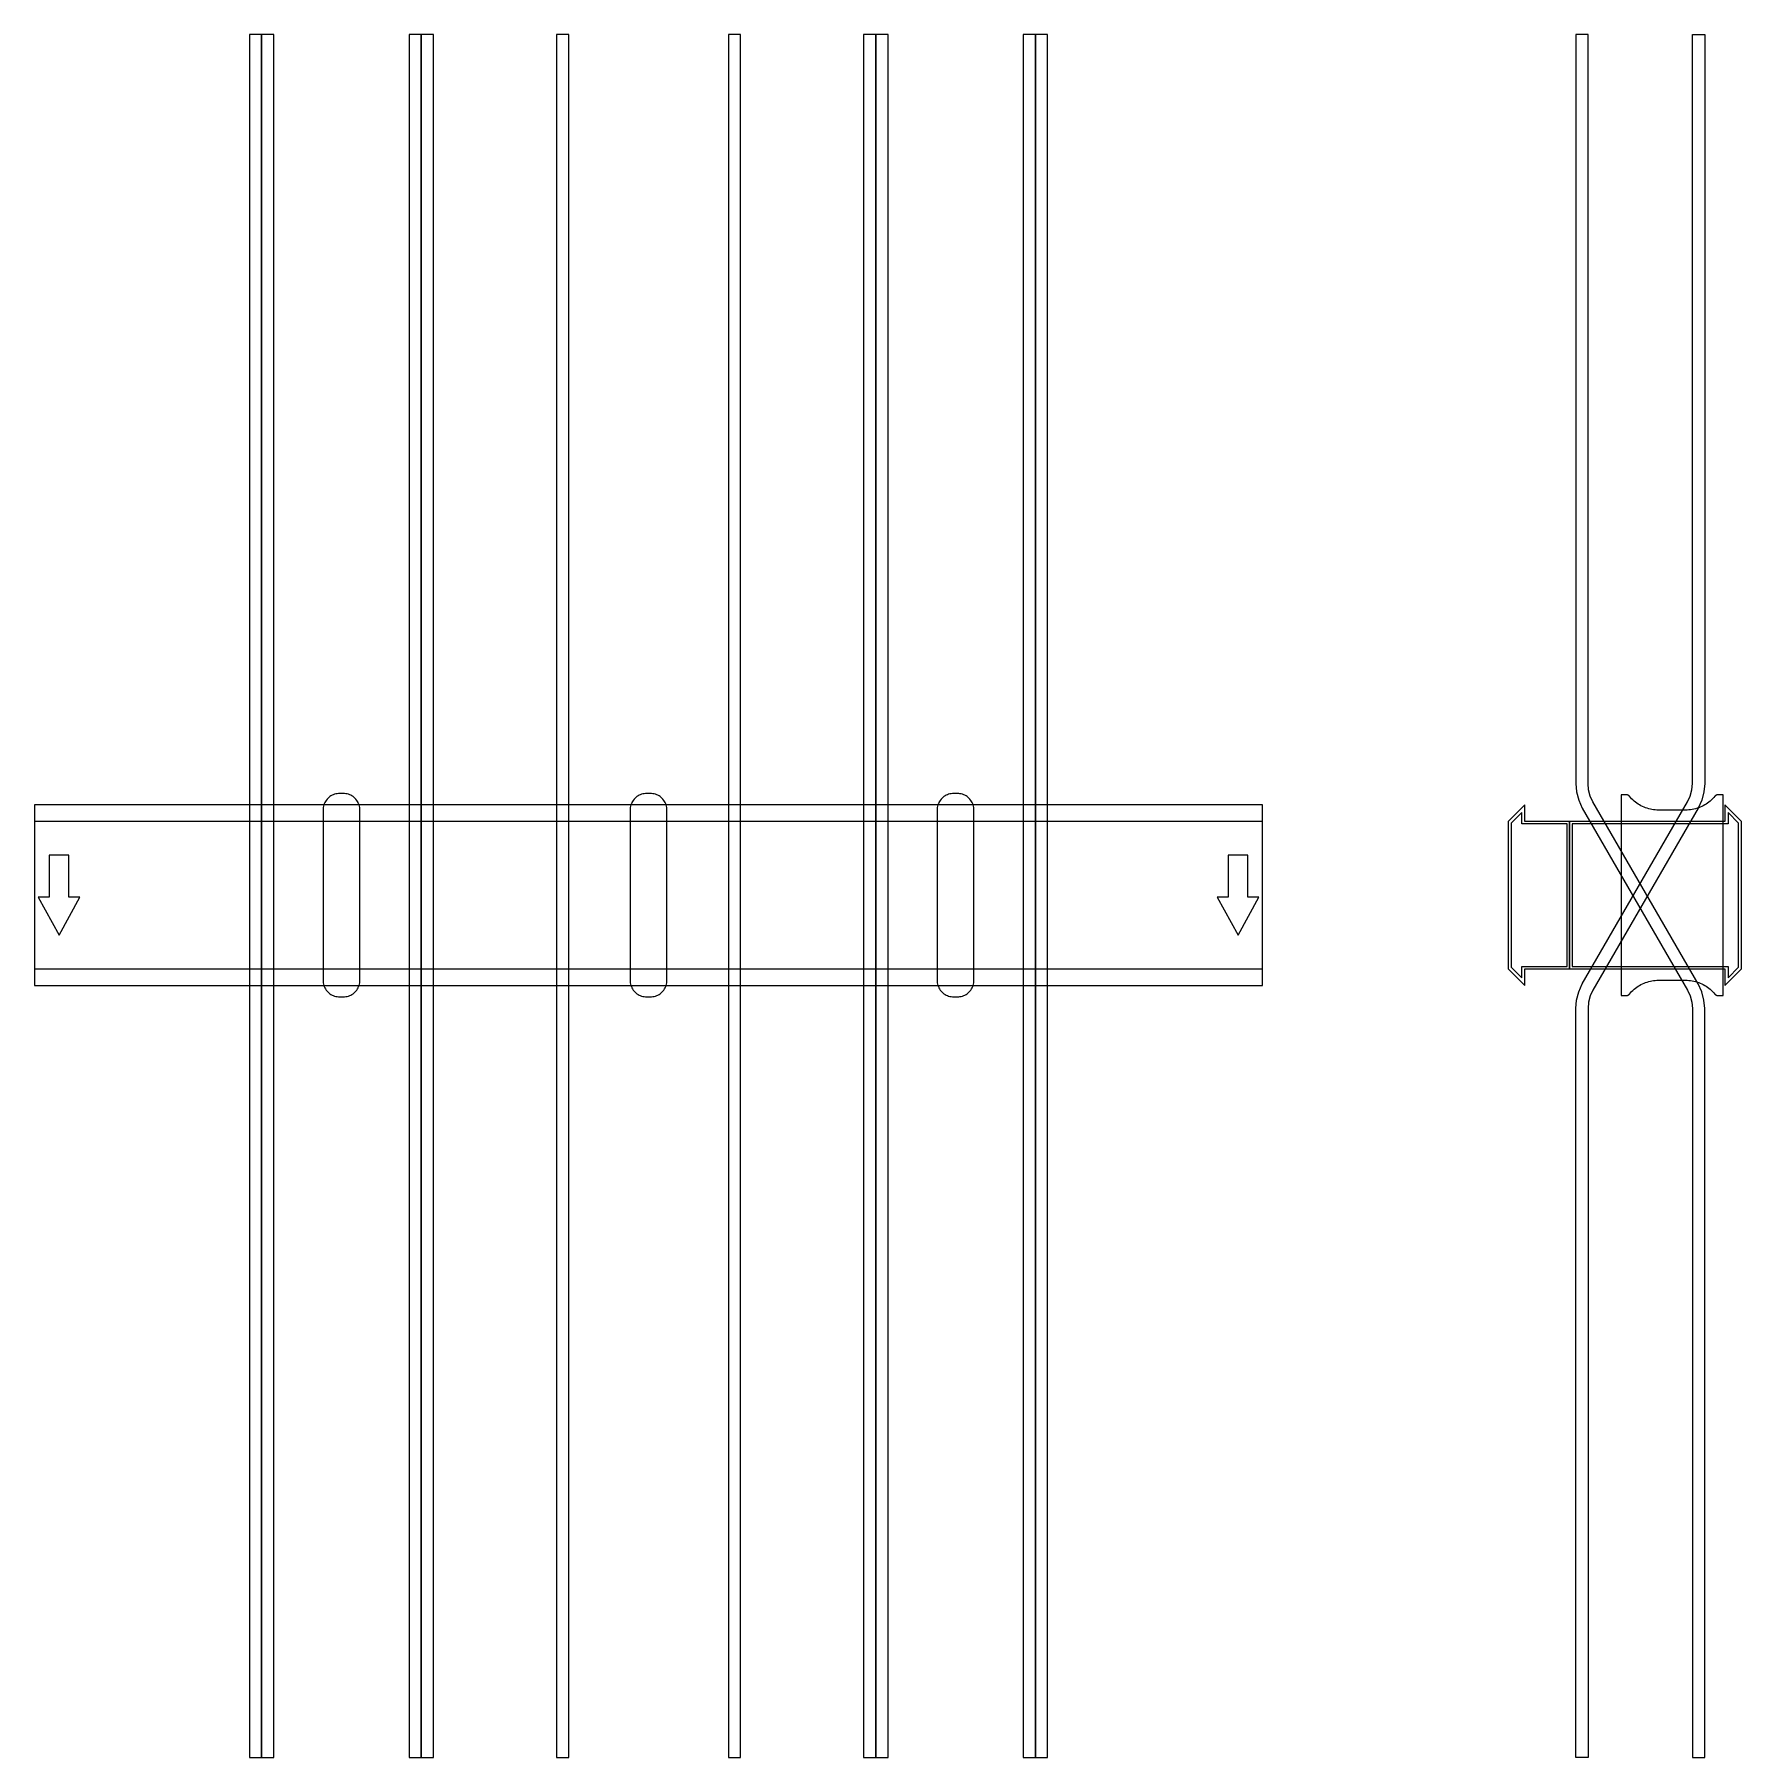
# Model space of a CAD drawing. Extents: x 0 to 1390, y -702 to 701.
import ezdxf

# ---------------------------------------------------------------- set-up
doc = ezdxf.new("R2010")
doc.units = 0
doc.layers.add('Halfen', color=7, linetype='CONTINUOUS')

msp = doc.modelspace()

# ---------------------------------------------------------------- linework, layer by layer
at = {"layer": 'Halfen', "color": 7}
for points in [[(185, -702.262), (185, 700.922), (175, 700.922), (175, -702.262)], [(195, -702.262), (195, 700.922), (185, 700.922), (185, -702.262)], [(315, -702.262), (315, 700.922), (305, 700.922), (305, -702.262)], [(325, -702.262), (325, 700.922), (315, 700.922), (315, -702.262)], [(435, -702.262), (435, 700.922), (425, 700.922), (425, -702.262)], [(575, -702.262), (575, 700.922), (565, 700.922), (565, -702.262)], [(685, -702.262), (685, 700.922), (675, 700.922), (675, -702.262)], [(695, -702.262), (695, 700.922), (685, 700.922), (685, -702.262)], [(815, -702.262), (815, 700.922), (805, 700.922), (805, -702.262)], [(825, -702.262), (825, 700.922), (815, 700.922), (815, -702.262)], [(1360, -702.262), (1360, -92.321), (1359.392, -85.375), (1357.588, -78.64), (1354.641, -72.321), (1269.019, 75.981), (1266.809, 80.72), (1265.456, 85.771), (1265, 90.981), (1265, 161.922), (1265, 700.922), (1255, 700.922), (1255, 161.922), (1255, 90.981), (1255.608, 84.035), (1257.412, 77.3), (1260.359, 70.981), (1345.981, -77.321), (1348.191, -82.06), (1349.544, -87.111), (1350, -92.321), (1350, -702.262)], [(1255, -702.262), (1255, -92.321), (1255.608, -85.375), (1257.412, -78.64), (1260.359, -72.321), (1345.981, 75.981), (1348.191, 80.72), (1349.544, 85.771), (1350, 90.981), (1350, 161.922), (1350, 700.922), (1360, 700.922), (1360, 161.922), (1360, 90.981), (1359.392, 84.035), (1357.588, 77.3), (1354.641, 70.981), (1269.019, -77.321), (1266.809, -82.06), (1265.456, -87.111), (1265, -92.321), (1265, -702.262)], [(0, -73.5), (1000, -73.5), (1000, 73.5), (0, 73.5)], [(265, -69.3), (265, -56.8), (265, 69.3), (264.958, 70.359), (264.834, 71.412), (264.627, 72.452), (264.339, 73.472), (263.972, 74.466), (263.529, 75.429), (263.011, 76.354), (262.422, 77.235), (261.765, 78.068), (261.046, 78.846), (260.268, 79.565), (259.435, 80.222), (258.554, 80.811), (257.629, 81.329), (256.666, 81.772), (255.672, 82.139), (254.652, 82.427), (253.612, 82.634), (252.559, 82.758), (251.5, 82.8), (248.5, 82.8), (247.441, 82.758), (246.388, 82.634), (245.348, 82.427), (244.328, 82.139), (243.334, 81.772), (242.371, 81.329), (241.446, 80.811), (240.565, 80.222), (239.732, 79.565), (238.954, 78.846), (238.235, 78.068), (237.578, 77.235), (236.989, 76.354), (236.471, 75.429), (236.028, 74.466), (235.661, 73.472), (235.373, 72.452), (235.166, 71.412), (235.042, 70.359), (235, 69.3), (235, -56.8), (235, -69.3), (235.042, -70.359), (235.166, -71.412), (235.373, -72.452), (235.661, -73.472), (236.028, -74.466), (236.471, -75.429), (236.989, -76.354), (237.578, -77.235), (238.235, -78.068), (238.954, -78.846), (239.732, -79.565), (240.565, -80.222), (241.446, -80.811), (242.371, -81.329), (243.334, -81.772), (244.328, -82.139), (245.348, -82.427), (246.388, -82.634), (247.441, -82.758), (248.5, -82.8), (251.5, -82.8), (252.559, -82.758), (253.612, -82.634), (254.652, -82.427), (255.672, -82.139), (256.666, -81.772), (257.629, -81.329), (258.554, -80.811), (259.435, -80.222), (260.268, -79.565), (261.046, -78.846), (261.765, -78.068), (262.422, -77.235), (263.011, -76.354), (263.529, -75.429), (263.972, -74.466), (264.339, -73.472), (264.627, -72.452), (264.834, -71.412), (264.958, -70.359), (265, -69.3)], [(515, -69.3), (515, -56.8), (515, 69.3), (514.958, 70.359), (514.834, 71.412), (514.627, 72.452), (514.339, 73.472), (513.972, 74.466), (513.529, 75.429), (513.011, 76.354), (512.422, 77.235), (511.765, 78.068), (511.046, 78.846), (510.268, 79.565), (509.435, 80.222), (508.554, 80.811), (507.629, 81.329), (506.666, 81.772), (505.672, 82.139), (504.652, 82.427), (503.612, 82.634), (502.559, 82.758), (501.5, 82.8), (498.5, 82.8), (497.441, 82.758), (496.388, 82.634), (495.348, 82.427), (494.328, 82.139), (493.334, 81.772), (492.371, 81.329), (491.446, 80.811), (490.565, 80.222), (489.732, 79.565), (488.954, 78.846), (488.235, 78.068), (487.578, 77.235), (486.989, 76.354), (486.471, 75.429), (486.028, 74.466), (485.661, 73.472), (485.373, 72.452), (485.166, 71.412), (485.042, 70.359), (485, 69.3), (485, -56.8), (485, -69.3), (485.042, -70.359), (485.166, -71.412), (485.373, -72.452), (485.661, -73.472), (486.028, -74.466), (486.471, -75.429), (486.989, -76.354), (487.578, -77.235), (488.235, -78.068), (488.954, -78.846), (489.732, -79.565), (490.565, -80.222), (491.446, -80.811), (492.371, -81.329), (493.334, -81.772), (494.328, -82.139), (495.348, -82.427), (496.388, -82.634), (497.441, -82.758), (498.5, -82.8), (501.5, -82.8), (502.559, -82.758), (503.612, -82.634), (504.652, -82.427), (505.672, -82.139), (506.666, -81.772), (507.629, -81.329), (508.554, -80.811), (509.435, -80.222), (510.268, -79.565), (511.046, -78.846), (511.765, -78.068), (512.422, -77.235), (513.011, -76.354), (513.529, -75.429), (513.972, -74.466), (514.339, -73.472), (514.627, -72.452), (514.834, -71.412), (514.958, -70.359), (515, -69.3)], [(765, -69.3), (765, -56.8), (765, 69.3), (764.958, 70.359), (764.834, 71.412), (764.627, 72.452), (764.339, 73.472), (763.972, 74.466), (763.529, 75.429), (763.011, 76.354), (762.422, 77.235), (761.765, 78.068), (761.046, 78.846), (760.268, 79.565), (759.435, 80.222), (758.554, 80.811), (757.629, 81.329), (756.666, 81.772), (755.672, 82.139), (754.652, 82.427), (753.612, 82.634), (752.559, 82.758), (751.5, 82.8), (748.5, 82.8), (747.441, 82.758), (746.388, 82.634), (745.348, 82.427), (744.328, 82.139), (743.334, 81.772), (742.371, 81.329), (741.446, 80.811), (740.565, 80.222), (739.732, 79.565), (738.954, 78.846), (738.235, 78.068), (737.578, 77.235), (736.989, 76.354), (736.471, 75.429), (736.028, 74.466), (735.661, 73.472), (735.373, 72.452), (735.166, 71.412), (735.042, 70.359), (735, 69.3), (735, -56.8), (735, -69.3), (735.042, -70.359), (735.166, -71.412), (735.373, -72.452), (735.661, -73.472), (736.028, -74.466), (736.471, -75.429), (736.989, -76.354), (737.578, -77.235), (738.235, -78.068), (738.954, -78.846), (739.732, -79.565), (740.565, -80.222), (741.446, -80.811), (742.371, -81.329), (743.334, -81.772), (744.328, -82.139), (745.348, -82.427), (746.388, -82.634), (747.441, -82.758), (748.5, -82.8), (751.5, -82.8), (752.559, -82.758), (753.612, -82.634), (754.652, -82.427), (755.672, -82.139), (756.666, -81.772), (757.629, -81.329), (758.554, -80.811), (759.435, -80.222), (760.268, -79.565), (761.046, -78.846), (761.765, -78.068), (762.422, -77.235), (763.011, -76.354), (763.529, -75.429), (763.972, -74.466), (764.339, -73.472), (764.627, -72.452), (764.834, -71.412), (764.958, -70.359), (765, -69.3)], [(1250, -60), (1250, 60), (1213.5, 60), (1213.5, 73.5), (1200, 60), (1200, -60), (1213.5, -73.5), (1213.5, -60)], [(1390, -60), (1390, 60), (1376.5, 73.5), (1376.5, 60), (1250, 60), (1250, -60), (1376.5, -60), (1376.5, -73.5)], [(1375, -81.8), (1375, 81.8), (1371, 81.8), (1370.846, 81.797), (1370.691, 81.786), (1370.538, 81.769), (1370.385, 81.746), (1370.234, 81.715), (1370.084, 81.678), (1369.936, 81.634), (1369.789, 81.584), (1369.646, 81.527), (1369.505, 81.464), (1369.366, 81.395), (1369.231, 81.32), (1369.1, 81.239), (1368.972, 81.153), (1368.848, 81.06), (1368.728, 80.963), (1368.613, 80.86), (1368.502, 80.752), (1368.397, 80.639), (1368.296, 80.522), (1367.41, 79.491), (1366.479, 78.5), (1365.505, 77.551), (1364.491, 76.646), (1363.437, 75.787), (1362.347, 74.975), (1361.222, 74.211), (1360.064, 73.499), (1358.876, 72.838), (1357.66, 72.23), (1356.418, 71.676), (1355.153, 71.178), (1353.867, 70.736), (1352.563, 70.351), (1351.243, 70.024), (1349.911, 69.756), (1348.567, 69.547), (1347.216, 69.397), (1345.859, 69.307), (1344.5, 69.277), (1322.5, 69.277), (1321.141, 69.307), (1319.784, 69.397), (1318.433, 69.547), (1317.089, 69.756), (1315.757, 70.024), (1314.437, 70.351), (1313.133, 70.736), (1311.847, 71.178), (1310.582, 71.676), (1309.34, 72.23), (1308.124, 72.838), (1306.936, 73.499), (1305.778, 74.211), (1304.653, 74.975), (1303.563, 75.787), (1302.509, 76.646), (1301.495, 77.551), (1300.521, 78.5), (1299.59, 79.491), (1298.704, 80.522), (1298.603, 80.639), (1298.498, 80.752), (1298.387, 80.86), (1298.272, 80.963), (1298.152, 81.06), (1298.028, 81.153), (1297.9, 81.239), (1297.769, 81.32), (1297.634, 81.395), (1297.495, 81.464), (1297.354, 81.527), (1297.211, 81.584), (1297.064, 81.634), (1296.916, 81.678), (1296.766, 81.715), (1296.615, 81.746), (1296.462, 81.769), (1296.309, 81.786), (1296.154, 81.797), (1296, 81.8), (1292, 81.8), (1292, -81.8), (1296, -81.8), (1296.154, -81.797), (1296.309, -81.786), (1296.462, -81.769), (1296.615, -81.746), (1296.766, -81.715), (1296.916, -81.678), (1297.064, -81.634), (1297.211, -81.584), (1297.354, -81.527), (1297.495, -81.464), (1297.634, -81.395), (1297.769, -81.32), (1297.9, -81.239), (1298.028, -81.153), (1298.152, -81.06), (1298.272, -80.963), (1298.387, -80.86), (1298.498, -80.752), (1298.603, -80.639), (1298.704, -80.522), (1299.59, -79.491), (1300.521, -78.5), (1301.495, -77.551), (1302.509, -76.646), (1303.563, -75.787), (1304.653, -74.975), (1305.778, -74.211), (1306.936, -73.499), (1308.124, -72.838), (1309.34, -72.23), (1310.582, -71.676), (1311.847, -71.178), (1313.133, -70.736), (1314.437, -70.351), (1315.757, -70.024), (1317.089, -69.756), (1318.433, -69.547), (1319.784, -69.397), (1321.141, -69.307), (1322.5, -69.277), (1344.5, -69.277), (1345.859, -69.307), (1347.216, -69.397), (1348.567, -69.547), (1349.911, -69.756), (1351.243, -70.024), (1352.563, -70.351), (1353.867, -70.736), (1355.153, -71.178), (1356.418, -71.676), (1357.66, -72.23), (1358.876, -72.838), (1360.064, -73.499), (1361.222, -74.211), (1362.347, -74.975), (1363.437, -75.787), (1364.491, -76.646), (1365.505, -77.551), (1366.479, -78.5), (1367.41, -79.491), (1368.296, -80.522), (1368.397, -80.639), (1368.502, -80.752), (1368.613, -80.86), (1368.728, -80.963), (1368.848, -81.06), (1368.972, -81.153), (1369.1, -81.239), (1369.231, -81.32), (1369.366, -81.395), (1369.505, -81.464), (1369.646, -81.527), (1369.789, -81.584), (1369.936, -81.634), (1370.084, -81.678), (1370.234, -81.715), (1370.385, -81.746), (1370.538, -81.769), (1370.691, -81.786), (1370.846, -81.797), (1371, -81.8)], [(0, -60), (1000, -60), (1000, 60), (0, 60)], [(1248, -58), (1248, 58), (1211, 58), (1211, 67.25), (1202.5, 58.75), (1202.5, -58.75), (1211, -67.25), (1211, -58)], [(1387.5, -58.75), (1387.5, 58.75), (1379, 67.25), (1379, 58), (1252, 58), (1252, -58), (1379, -58), (1379, -67.25)], [(20, -32.5), (37, -1.5), (28, -1.5), (28, 32.5), (12, 32.5), (12, -1.5), (3, -1.5)], [(980, -32.5), (997, -1.5), (988, -1.5), (988, 32.5), (972, 32.5), (972, -1.5), (963, -1.5)]]:
    msp.add_lwpolyline(points, close=True, dxfattribs=at)

doc.saveas('drawing.dxf')
